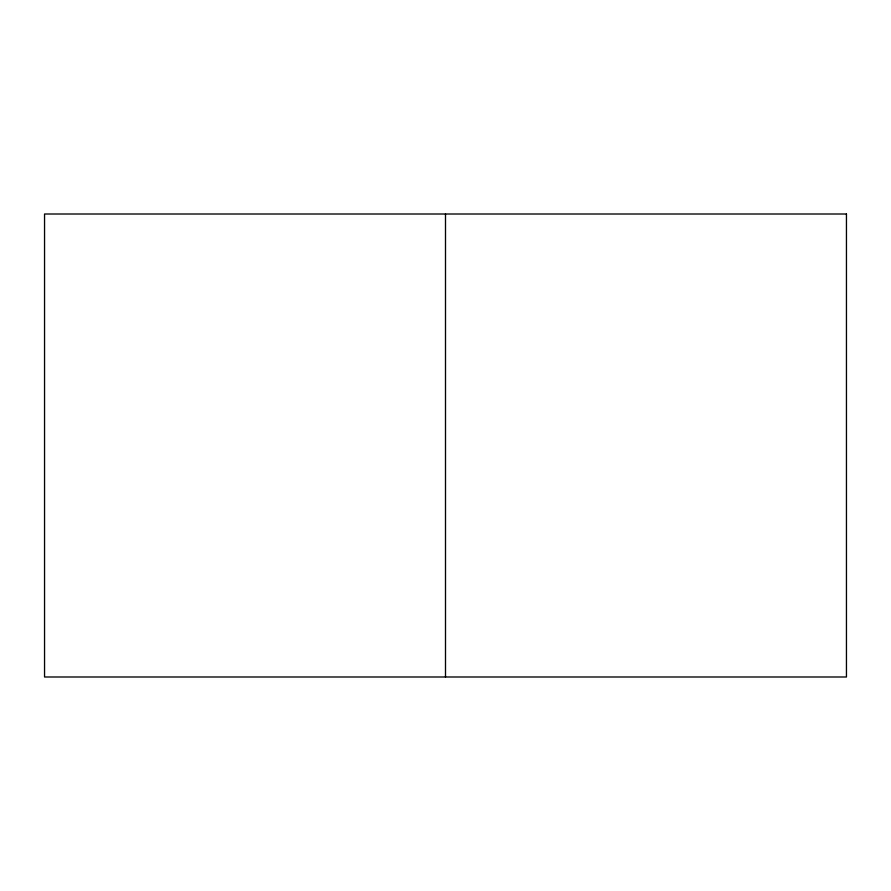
<?xml version="1.0" encoding="UTF-8"?>
<svg xmlns="http://www.w3.org/2000/svg" width="891" height="891" viewBox="0 0 891 891"><rect width="100%" height="100%" fill="white"/><g stroke="black" fill="none" stroke-linecap="round" stroke-linejoin="round"><path stroke-width="1.34" d="M445.5 214.007L445.5 676.993M846.45 214.007L44.55 214.007L44.55 676.993L846.45 676.993L846.45 214.007"/></g></svg>
